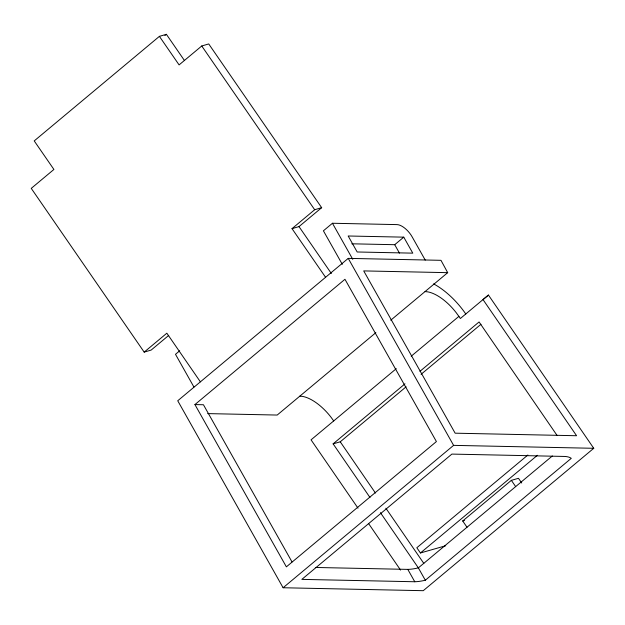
<?xml version="1.0" encoding="UTF-8"?>
<svg xmlns="http://www.w3.org/2000/svg" width="625" height="625" viewBox="0 0 625 625"><rect width="100%" height="100%" fill="white"/><g stroke="black" fill="none" stroke-linecap="round" stroke-linejoin="round"><path stroke-width="0.94" d="M184.43 60.484L166.383 34.312L159.398 36.359L34.219 140.906L53.906 169.453L31.25 188.375L144.18 352.117L151.164 350.07L168.703 335.422M164.891 35.555L166.383 34.312M325.578 277.297L292.023 228.648L299 226.602L321.664 207.68L208.727 43.938L201.75 45.984L179.094 64.906L159.398 36.359M144.18 352.117L166.844 333.195L200.391 381.844M292.023 228.648L314.68 209.727L321.664 207.68M179.695 350.789L175.492 354.305L193.922 387.016M425.227 260.078L412.125 236.82A14.641 6.742 50.1 0 0 397.047 224.609L332.445 223.258L323.406 230.805L342.312 264.359M348.234 258.375L177.734 400.766L283.102 587.75L423.25 590.688L593.75 448.297L488.438 295.062L483.016 299.586L576.586 435.734L455.148 433.188L363.711 270.906L447.695 272.664L440.977 260.32L348.234 258.375L453.602 445.367L593.75 448.297M194.93 404.57L344.961 279.281L436.406 441.563L286.375 566.852L194.93 404.57L203.445 404.75L292.016 561.93M351.812 243.805L394.727 244.703L403.766 237.156L412.781 253.148L357.18 251.984L348.172 235.992L403.766 237.156M375.859 332.656L277.195 415.055L207.687 413.602M390.758 320.211L447.695 272.664M396.305 368.648L311.055 439.844L358.016 508.18M411.211 356.203L458.898 316.375L456.234 312.727A35.562 16.375 50.1 0 0 427.734 291.859L425.039 291.586M488.438 295.062L460.359 318.508L458.898 316.375M369.961 497.461L333.117 443.852L404.977 383.844M419.945 371.336L479.078 321.953L557.164 435.578M333.117 443.852L340.25 441.812L406.117 386.805M421.086 374.297L480.969 324.289M283.102 587.75L453.602 445.367M527.859 455.016L416.828 547.742L420.43 552.977L445.703 545.75M420.43 552.977L537.422 455.281M467.008 527.242L462.703 520.977L511.359 480.344L518.484 478.305L521.711 483.008M552.336 455.984L418.352 567.875A50.594 16.727 -29.4 0 1 407.805 569.391L315.328 567.461M425.312 580.227L571.273 458.336A46.758 15.453 -29.4 0 0 564.797 456.453L451.875 454.094L301.844 579.383L414.766 581.75A50.594 16.727 -29.4 0 0 425.312 580.227L418.352 567.875L380.414 512.664M462.703 520.977L464.484 520.469M299.852 396.133L302.547 396.406A35.562 16.375 50.1 0 1 331.055 417.273L333.711 420.922M201.75 45.984L314.68 209.727M299 226.602L331.352 273.5M511.359 480.344L515.664 486.609M340.25 441.812L375.438 493.023M385.891 508.227L423.828 563.43M368.516 523.453L400.562 570.078M394.727 244.703L399.469 253.125M332.445 223.258L352.766 259.328M407.805 569.391L414.766 581.75M433.617 283.898A50.609 23.305 50.1 0 1 465.781 313.984"/></g></svg>
